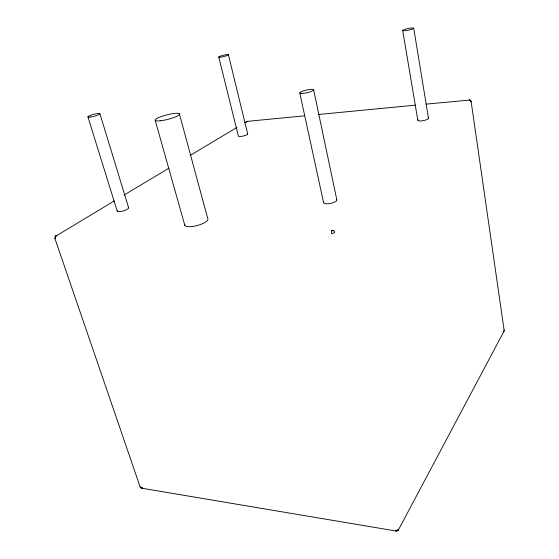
<?xml version="1.0" encoding="UTF-8"?>
<svg xmlns="http://www.w3.org/2000/svg" width="559" height="559" viewBox="0 0 559 559"><rect width="100%" height="100%" fill="white"/><g stroke="black" fill="none" stroke-linecap="round" stroke-linejoin="round"><path stroke-width="0.84" d="M398.399 529.967L397.847 530.505L398.483 529.163A2.145 1.446 -10.7 0 1 395.73 530.274A2.236 0.818 -83.5 0 0 396.436 531.022L398.399 529.967L503.987 331.256M55.865 235.898L54.985 236.757L56.228 235.828L55.865 235.898A2.061 1.342 55.3 0 0 55.383 237.715A2.103 0.559 -17.3 0 0 55.495 238.504A2.033 1.502 88.2 0 1 55.893 236.101L114.274 200.905M124.007 195.07L168.944 168.154M190.654 155.143L237.086 127.333M244.576 122.847L246.819 121.499M469.274 99.963L469.958 100.054L425.923 104.142M142.014 487.672L141.343 487.979L142.391 487.783L142.098 488.028A1.88 1.132 -77.2 0 1 140.819 487.469A1.866 0.992 -22.8 0 1 140.148 486.693M247.337 121.352L304.557 115.839M318.427 114.504L415.519 105.141M141.49 488.168L396.219 531.05M54.852 238.288L140.148 486.966M87.945 116.915L117.215 211.113M99.907 113.666L128.612 207.731M155.227 120.437L184.861 225.487M179.362 113.757L207.738 218.499A12.032 3.606 -15 0 1 197.054 225.57A12.032 3.606 -15 0 1 184.708 224.55M218.765 56.99L238.358 136.04A4.793 1.069 -13.5 0 0 243.556 135.963A4.793 1.069 -13.5 0 0 247.546 133.692M228.421 54.796A4.961 0.664 -13.4 0 1 221.043 57.074A4.961 0.664 -13.4 0 1 221.315 55.823A4.961 0.664 -13.4 0 1 228.421 54.796L247.693 133.943M299.778 92.934L323.612 202.77M313.641 89.81L336.832 199.849M402.676 30.382L417.79 120.115M413.751 28.32A5.681 0.838 -11.6 0 1 405.002 30.703A5.681 0.838 -11.6 0 1 405.876 29.054A5.681 0.838 -11.6 0 1 413.751 28.32L428.508 118.438M471.118 101.431L504.148 330.376M246.177 122.603A1.516 1.223 59.6 0 1 247.134 121.415A1.516 0.811 84 0 1 247.763 121.527M336.455 199.374A6.771 2.124 -12.2 0 1 330.76 203.385A6.771 2.124 -12.2 0 1 323.71 202.183M427.991 117.837A5.464 1.335 -10.7 0 1 423.422 120.59A5.464 1.335 -10.7 0 1 418.097 119.717M128.242 207.417A5.946 1.565 -16 0 1 123.553 210.869A5.946 1.565 -16 0 1 117.25 210.673M470.294 101.207A1.775 0.412 -10.1 0 1 471.048 101.556A1.733 1.649 44.4 0 0 469.574 100.047L469.413 100.019A1.754 0.552 86.6 0 1 469.693 100.452M503.932 330.02A1.6 0.755 -6.3 0 1 504.099 330.579A1.607 1.3 27 0 1 503.498 331.732M396.869 530.526L396.436 531.022L397.372 530.554L396.869 530.526M332.046 230.245L331.794 230.574A2.474 1.146 89 0 0 331.501 233.501A2.474 0.859 -12.2 0 0 334.736 232.474A2.474 2.019 46.2 0 0 333.213 230.525L332.046 230.245M333.213 230.525L332.829 230.951L331.794 230.574L333.213 230.525M302.119 93.409A7.106 1.363 -12.6 0 0 313.515 90.202A7.106 1.363 -12.6 0 0 304.501 90.53A7.106 1.363 -12.6 0 0 302.119 93.409M90.069 117.076A6.205 0.992 -14.8 0 0 99.837 113.952A6.205 0.992 -14.8 0 0 91.879 114.861A6.205 0.992 -14.8 0 0 90.069 117.076M160.307 120.786A12.605 2.306 -14.3 0 0 179.502 114.336A12.605 2.306 -14.3 0 0 162.152 116.23A12.605 2.306 -14.3 0 0 160.307 120.786"/></g></svg>
